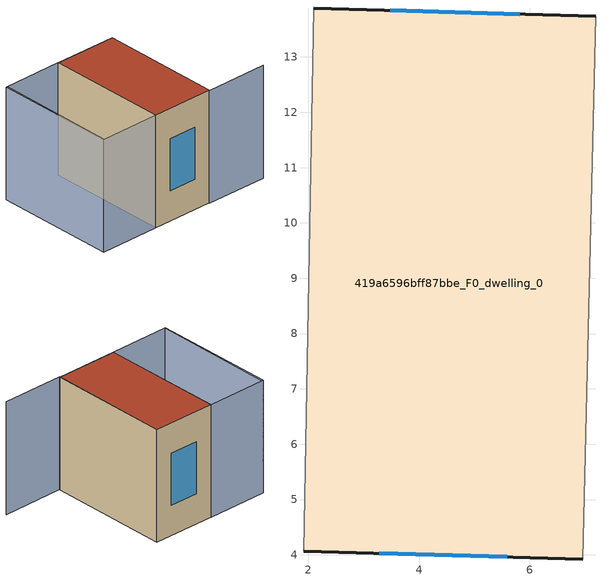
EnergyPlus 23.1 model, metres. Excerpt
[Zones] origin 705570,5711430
419a6596bff87bbe_F0_dwelling_0
 floor ground (EU_floor_Construction): 7.2,13.74 6.96,3.92 1.91,4.07 2.1,13.88 z0
 wall outside (EU_wall_Construction): 7.2,13.74 2.1,13.88 / 1.91,4.07 6.96,3.92 z0:9
 wall adiabatic (EU_wall_Construction): 6.96,3.92 7.2,13.74 / 2.1,13.88 1.91,4.07 z0:9
 window (EU_Window_Construction): 5.82,13.78 3.48,13.84 / 3.28,4.03 5.59,3.96 z2.43:6.57
 roof outside (EU_roof_Construction): 6.96,3.92 7.2,13.74 2.1,13.88 1.91,4.07 z9
shading: -2.65,13.99 -2.94,4.23 / 11.97,3.75 6.93,3.88 / 6.93,3.88 7.2,13.74 / 2.1,13.91 1.91,4.07 / 1.91,4.07 -3,4.16 / -3,4.16 -2.81,14 / -2.81,14 2.1,13.91 z0:9
[Building]
EU S2 Campaign: North Axis=0; Terrain=City; Solar Distribution=FullExterior
[Site:Location]
London: Latitude=51.5; Longitude=-0.5; Time Zone=0; Elevation=25
[SizingPeriod:WeatherFileDays]
AnnualSizingPeriod: Begin Month=1; Begin Day of Month=1; End Month=12; End Day of Month=31; Day of Week for Start Day=Monday; Use Weather File Daylight Saving Period=No; Use Weather File Rain and Snow Indicators=No
[MATERIAL]
EU_InternalMass_Material: Roughness=MediumRough; Thickness=0.1; Conductivity=1; Density=1800; Specific Heat=900; Thermal Absorptance=0.9; Solar Absorptance=0.7; Visible Absorptance=0.7
[MATERIAL:NOMASS] Roughness=MediumRough; Thermal Absorptance=0.9; Solar Absorptance=0.7; Visible Absorptance=0.7
Name | Thermal Resistance
EU_wall_NoMass | 0.727863
EU_roof_NoMass | 0.773354
EU_floor_NoMass | 1.79329
[WINDOWMATERIAL:SIMPLEGLAZINGSYSTEM]
EU_Window_SimpleGlazing: UFactor=2.58614; Solar Heat Gain Coefficient=0.76; Visible Transmittance=0.76
[CONSTRUCTION]
EU_wall_Construction: EU_wall_NoMass
EU_roof_Construction: EU_roof_NoMass
EU_floor_Construction: EU_floor_NoMass
EU_InternalMass_Construction: EU_InternalMass_Material
EU_Window_Construction: EU_Window_SimpleGlazing
[ZONE]
419a6596bff87bbe_F0_dwelling_0: Type=1; Multiplier=1; Ceiling Height=autocalculate; Volume=448.159; Floor Area=autocalculate; Part of Total Floor Area=Yes
[INTERNALMASS]
419a6596bff87bbe_F0_dwelling_0_EU_InternalMass: Construction=EU_InternalMass_Construction; Zone or ZoneList=419a6596bff87bbe_F0_dwelling_0; Surface Area=49.7955
[OTHEREQUIPMENT]
EU_Step8_InternalGain_419a6596bff87bbe_F0_dwelling_0_f000: Fuel Type=Electricity; Zone or ZoneList or Space or SpaceList=419a6596bff87bbe_F0_dwelling_0; Schedule=EU_Step8_GainSchedule_419a6596bff87bbe_F0_dwelling_0_f000; Design Level Calculation Method=Watts/Area; Power per Zone Floor Area=1; Fraction Latent=0; Fraction Radiant=0; Fraction Lost=0; Carbon Dioxide Generation Rate=0; EndUse Subcategory=EU_Step8_InternalGains
[ZONEVENTILATION:DESIGNFLOWRATE]
EU_ConstantAir_419a6596bff87bbe_F0_dwelling_0: Zone or ZoneList or Space or SpaceList=419a6596bff87bbe_F0_dwelling_0; Schedule=EU_AlwaysOn; Design Flow Rate Calculation Method=AirChanges/Hour; Air Changes per Hour=0.484901; Ventilation Type=Natural; Fan Pressure Rise=0; Fan Total Efficiency=1; Constant Term Coefficient=1; Temperature Term Coefficient=0; Velocity Term Coefficient=0; Velocity Squared Term Coefficient=0; Minimum Indoor Temperature=-100; Maximum Indoor Temperature=100; Delta Temperature=-100; Minimum Outdoor Temperature=-100; Maximum Outdoor Temperature=100; Maximum Wind Speed=40
[HVACTEMPLATE:THERMOSTAT]
EU_HeatOnly_419a6596bff87bbe_F0_dwelling_0: Constant Heating Setpoint=20; Constant Cooling Setpoint=50
[HVACTEMPLATE:ZONE:IDEALLOADSAIRSYSTEM]
419a6596bff87bbe_F0_dwelling_0: Template Thermostat=EU_HeatOnly_419a6596bff87bbe_F0_dwelling_0; System Availability Schedule=EU_AlwaysOn; Maximum Heating Supply Air Temperature=50; Minimum Cooling Supply Air Temperature=13; Maximum Heating Supply Air Humidity Ratio=0.0156; Minimum Cooling Supply Air Humidity Ratio=0.0077; Heating Limit=NoLimit; Cooling Limit=NoLimit; Heating Availability Schedule=EU_AlwaysOn; Cooling Availability Schedule=EU_CoolingOff; Dehumidification Control Type=ConstantSensibleHeatRatio; Cooling Sensible Heat Ratio=0.7; Dehumidification Setpoint=60; Humidification Control Type=None; Humidification Setpoint=30; Outdoor Air Method=None; Outdoor Air Flow Rate per Person=0.00944; Outdoor Air Flow Rate per Zone Floor Area=0; Outdoor Air Flow Rate per Zone=0; Demand Controlled Ventilation Type=None; Outdoor Air Economizer Type=NoEconomizer; Heat Recovery Type=None; Sensible Heat Recovery Effectiveness=0.7; Latent Heat Recovery Effectiveness=0.65
[SIZING:ZONE]
419a6596bff87bbe_F0_dwelling_0: Zone Cooling Design Supply Air Temperature Input Method=SupplyAirTemperature; Zone Cooling Design Supply Air Temperature=13; Zone Heating Design Supply Air Temperature Input Method=SupplyAirTemperature; Zone Heating Design Supply Air Temperature=50; Zone Cooling Design Supply Air Humidity Ratio=0.008; Zone Heating Design Supply Air Humidity Ratio=0.008; Cooling Design Air Flow Method=DesignDay; Cooling Design Air Flow Rate=0; Cooling Minimum Air Flow per Zone Floor Area=0.000762; Cooling Minimum Air Flow=0; Cooling Minimum Air Flow Fraction=0.2; Heating Design Air Flow Method=DesignDay; Heating Design Air Flow Rate=0; Heating Maximum Air Flow per Zone Floor Area=0.002032; Heating Maximum Air Flow=0.141576; Heating Maximum Air Flow Fraction=0.3; Account for Dedicated Outdoor Air System=No; Dedicated Outdoor Air System Control Strategy=NeutralSupplyAir; Dedicated Outdoor Air Low Setpoint Temperature for Design=autosize; Dedicated Outdoor Air High Setpoint Temperature for Design=autosize; Zone Load Sizing Method=Sensible Load Only No Latent Load; Zone Latent Cooling Design Supply Air Humidity Ratio Input Method=HumidityRatioDifference; Zone Cooling Design Supply Air Humidity Ratio Difference=0.005; Zone Latent Heating Design Supply Air Humidity Ratio Input Method=HumidityRatioDifference; Zone Humidification Design Supply Air Humidity Ratio Difference=0.005
[SCHEDULE:CONSTANT]
Name | Hourly Value
EU_AlwaysOn | 1
EU_CoolingOff | 0
[SCHEDULE:FILE]
EU_Step8_GainSchedule_419a6596bff87bbe_F0_dwelling_0_f000: File=../../schedules/419a6596bff87bbe/419a6596bff87bbe_F0_dwelling_0_f000_gain.csv; Column Number=1; Rows to Skip at Top=0; Number of Hours of Data=8760; Column Separator=Comma; Interpolate to Timestep=No; Minutes per Item=60; Adjust Schedule for Daylight Savings=Yes
